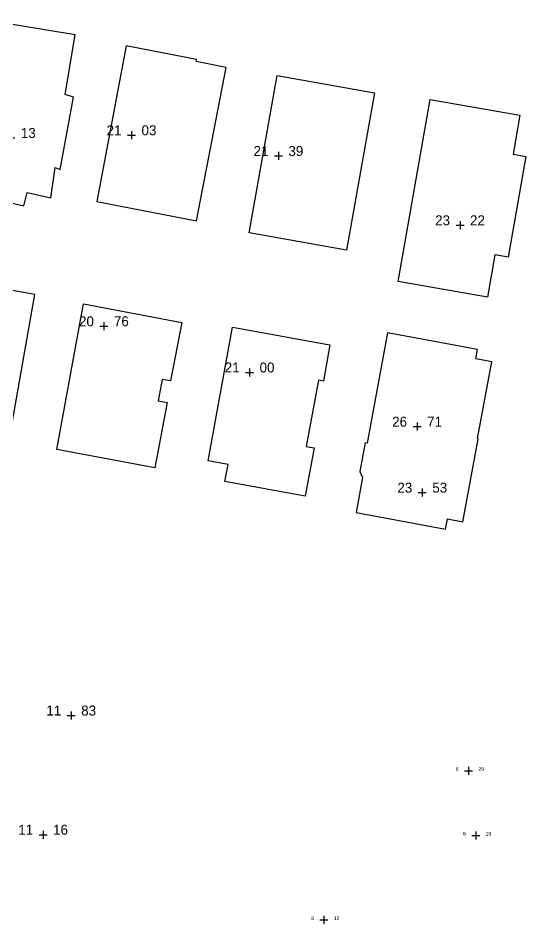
# Model space of a CAD drawing. Header units: inches. Extents: x 179019 to 255520, y 666000 to 809980.
# Drawn here: x 255050.7 to 255101.5, y 809359.7 to 809450.3 of the extents above; entities that cross this region are included whole.
import ezdxf
from ezdxf.enums import TextEntityAlignment as Align

# ---------------------------------------------------------------- set-up
doc = ezdxf.new("R2010")
doc.units = ezdxf.units.IN
doc.header["$MEASUREMENT"] = 0
for name, color, linetype in [('building levels', 6, 'Continuous'), ('orig buildings', 3, 'Continuous'), ('street levels', 5, 'Continuous')]:
    doc.layers.add(name, color=color, linetype=linetype)
doc.styles.add('hebtxt', font='hebtxt')

# ---------------------------------------------------------------- blocks, each defined once
blk = doc.blocks.new('1505')
for points in [[(-0.4, 0), (0.4, 0)], [(0, 0.4), (0, -0.4)]]:
    blk.add_lwpolyline(points)
at = {"style": 'hebtxt'}
blk.add_attdef('METER', text='', height=2, dxfattribs=at).set_placement((-1, -0.004), align=Align.RIGHT)
blk.add_attdef('CENTIMETER', (1, -0.004), '', height=2, dxfattribs=at)
blk = doc.blocks.new('1503')
for points in [[(-0.4, 0), (0.4, 0)], [(0, 0.4), (0, -0.4)]]:
    blk.add_lwpolyline(points)
at = {"style": 'hebtxt'}
blk.add_attdef('METER', text='', height=2, dxfattribs=at).set_placement((-1, -0.004), align=Align.RIGHT)
blk.add_attdef('CENTIMETER', (1, -0.004), '', height=2, dxfattribs=at)

msp = doc.modelspace()

# ---------------------------------------------------------------- linework, layer by layer
at = {"layer": 'orig buildings'}
for points, elevation in [([(255046.371, 809450.29), (255043.339, 809434.141), (255047.24, 809433.385), (255047.35, 809432.405), (255051.31, 809431.525), (255051.62, 809432.865), (255054, 809432.325), (255054.44, 809435.355), (255054.94, 809435.155), (255056.27, 809442.375), (255055.415, 809442.655), (255056.442, 809448.631), (255050.972, 809449.514), (255050.972, 809449.514), (255046.371, 809450.29)], 21.95), ([(255061.512, 809447.509), (255058.608, 809431.939), (255068.551, 809430.011), (255071.527, 809445.356), (255068.506, 809445.942), (255068.545, 809446.145), (255061.512, 809447.509)], 22.35), ([(255076.601, 809444.546), (255086.341, 809442.823), (255083.559, 809427.089), (255073.819, 809428.811), (255076.601, 809444.546)], 22.7), ([(255088.691, 809423.959), (255091.899, 809442.161), (255100.876, 809440.579), (255100.189, 809436.685), (255101.47, 809436.46), (255099.696, 809426.395), (255098.379, 809426.627), (255097.631, 809422.383), (255088.691, 809423.959)], 24.64), ([(255040.39, 809413.486), (255039.68, 809409.494), (255049.748, 809407.701), (255052.409, 809422.643), (255042.381, 809424.428), (255040.39, 809413.486)], 23.92), ([(255054.592, 809407.164), (255057.246, 809421.722), (255067.078, 809419.853), (255065.967, 809414.007), (255065.131, 809414.166), (255064.722, 809412.017), (255065.625, 809411.846), (255064.381, 809405.303), (255054.592, 809407.164)], 22.26), ([(255072.153, 809419.393), (255081.893, 809417.607), (255081.229, 809413.984), (255080.74, 809414.074), (255079.527, 809407.46), (255080.299, 809407.318), (255079.412, 809402.483), (255071.393, 809403.953), (255071.704, 809405.65), (255069.702, 809406.017), (255072.153, 809419.393)], 23.82), ([(255085.965, 809409.781), (255085.595, 809407.769), (255085.397, 809407.805), (255084.872, 809404.959), (255085.156, 809404.352), (255084.509, 809400.841), (255093.448, 809399.194), (255093.634, 809400.202), (255095.171, 809399.919), (255096.696, 809408.195), (255096.64, 809408.253), (255098.053, 809415.92), (255096.461, 809416.214), (255096.636, 809417.162), (255087.63, 809418.822), (255085.965, 809409.781)], 26.29)]:
    msp.add_lwpolyline(points, close=True, dxfattribs=dict(at, elevation=elevation))

# ---------------------------------------------------------------- block references
at = {"layer": 'building levels'}
ref = msp.add_blockref('1505', (255050, 809438.305, 22.13), dxfattribs=at)
ref.add_attrib('METER', '22', dxfattribs={"layer": '0', "height": 1, "style": 'hebtxt'}).set_placement((255049, 809438.301, 22.13), align=Align.RIGHT)
ref.add_attrib('CENTIMETER', '13', (255051, 809438.301, 22.13), dxfattribs={"layer": '0', "height": 1, "style": 'hebtxt'})
ref = msp.add_blockref('1505', (255062.06, 809438.575, 21.03), dxfattribs=at)
ref.add_attrib('METER', '21', dxfattribs={"layer": '0', "height": 1, "style": 'hebtxt'}).set_placement((255061.06, 809438.571, 21.03), align=Align.RIGHT)
ref.add_attrib('CENTIMETER', '03', (255063.06, 809438.571, 21.03), dxfattribs={"layer": '0', "height": 1, "style": 'hebtxt'})
ref = msp.add_blockref('1505', (255076.74, 809436.505, 21.39), dxfattribs=at)
ref.add_attrib('METER', '21', dxfattribs={"layer": '0', "height": 1, "style": 'hebtxt'}).set_placement((255075.74, 809436.501, 21.39), align=Align.RIGHT)
ref.add_attrib('CENTIMETER', '39', (255077.74, 809436.501, 21.39), dxfattribs={"layer": '0', "height": 1, "style": 'hebtxt'})
ref = msp.add_blockref('1505', (255094.89, 809429.575, 23.22), dxfattribs=at)
ref.add_attrib('METER', '23', dxfattribs={"layer": '0', "height": 1, "style": 'hebtxt'}).set_placement((255093.89, 809429.571, 23.22), align=Align.RIGHT)
ref.add_attrib('CENTIMETER', '22', (255095.89, 809429.571, 23.22), dxfattribs={"layer": '0', "height": 1, "style": 'hebtxt'})
ref = msp.add_blockref('1505', (255059.3, 809419.475, 20.76), dxfattribs=at)
ref.add_attrib('METER', '20', dxfattribs={"layer": '0', "height": 1, "style": 'hebtxt'}).set_placement((255058.3, 809419.471, 20.76), align=Align.RIGHT)
ref.add_attrib('CENTIMETER', '76', (255060.3, 809419.471, 20.76), dxfattribs={"layer": '0', "height": 1, "style": 'hebtxt'})
ref = msp.add_blockref('1505', (255073.86, 809414.855, 21), dxfattribs=at)
ref.add_attrib('METER', '21', dxfattribs={"layer": '0', "height": 1, "style": 'hebtxt'}).set_placement((255072.86, 809414.851, 21), align=Align.RIGHT)
ref.add_attrib('CENTIMETER', '00', (255074.86, 809414.851, 21), dxfattribs={"layer": '0', "height": 1, "style": 'hebtxt'})
ref = msp.add_blockref('1505', (255090.6, 809409.435, 26.71), dxfattribs=at)
ref.add_attrib('METER', '26', dxfattribs={"layer": '0', "height": 1, "style": 'hebtxt'}).set_placement((255089.6, 809409.431, 26.71), align=Align.RIGHT)
ref.add_attrib('CENTIMETER', '71', (255091.6, 809409.431, 26.71), dxfattribs={"layer": '0', "height": 1, "style": 'hebtxt'})
ref = msp.add_blockref('1505', (255091.12, 809402.835, 23.53), dxfattribs=at)
ref.add_attrib('METER', '23', dxfattribs={"layer": '0', "height": 1, "style": 'hebtxt'}).set_placement((255090.12, 809402.831, 23.53), align=Align.RIGHT)
ref.add_attrib('CENTIMETER', '53', (255092.12, 809402.831, 23.53), dxfattribs={"layer": '0', "height": 1, "style": 'hebtxt'})
ref = msp.add_blockref('1505', (255056.03, 809380.545, 11.83), dxfattribs=at)
ref.add_attrib('METER', '11', dxfattribs={"layer": '0', "height": 1, "style": 'hebtxt'}).set_placement((255055.03, 809380.541, 11.83), align=Align.RIGHT)
ref.add_attrib('CENTIMETER', '83', (255057.03, 809380.541, 11.83), dxfattribs={"layer": '0', "height": 1, "style": 'hebtxt'})
ref = msp.add_blockref('1505', (255053.221, 809368.63, 11.162), dxfattribs=at)
ref.add_attrib('METER', '11', dxfattribs={"layer": '0', "height": 1, "style": 'hebtxt'}).set_placement((255052.221, 809368.626, 11.162), align=Align.RIGHT)
ref.add_attrib('CENTIMETER', '16', (255054.221, 809368.626, 11.162), dxfattribs={"layer": '0', "height": 1, "style": 'hebtxt'})
at = {"layer": 'street levels'}
ref = msp.add_blockref('1503', (255095.74, 809375.029, 8.288), dxfattribs=at)
ref.add_attrib('METER', '8', dxfattribs={"layer": '0', "height": 0.35, "style": 'hebtxt'}).set_placement((255094.74, 809375.025, 8.288), align=Align.RIGHT)
ref.add_attrib('CENTIMETER', '29', (255096.74, 809375.025, 8.288), dxfattribs={"layer": '0', "height": 0.35, "style": 'hebtxt'})
ref = msp.add_blockref('1503', (255096.466, 809368.546, 8.293), dxfattribs=at)
ref.add_attrib('METER', '8', dxfattribs={"layer": '0', "height": 0.35, "style": 'hebtxt'}).set_placement((255095.466, 809368.543, 8.293), align=Align.RIGHT)
ref.add_attrib('CENTIMETER', '29', (255097.466, 809368.543, 8.293), dxfattribs={"layer": '0', "height": 0.35, "style": 'hebtxt'})
ref = msp.add_blockref('1503', (255081.289, 809360.109, 8.117), dxfattribs=at)
ref.add_attrib('METER', '8', dxfattribs={"layer": '0', "height": 0.35, "style": 'hebtxt'}).set_placement((255080.289, 809360.105, 8.117), align=Align.RIGHT)
ref.add_attrib('CENTIMETER', '12', (255082.289, 809360.105, 8.117), dxfattribs={"layer": '0', "height": 0.35, "style": 'hebtxt'})

doc.saveas('drawing.dxf')
